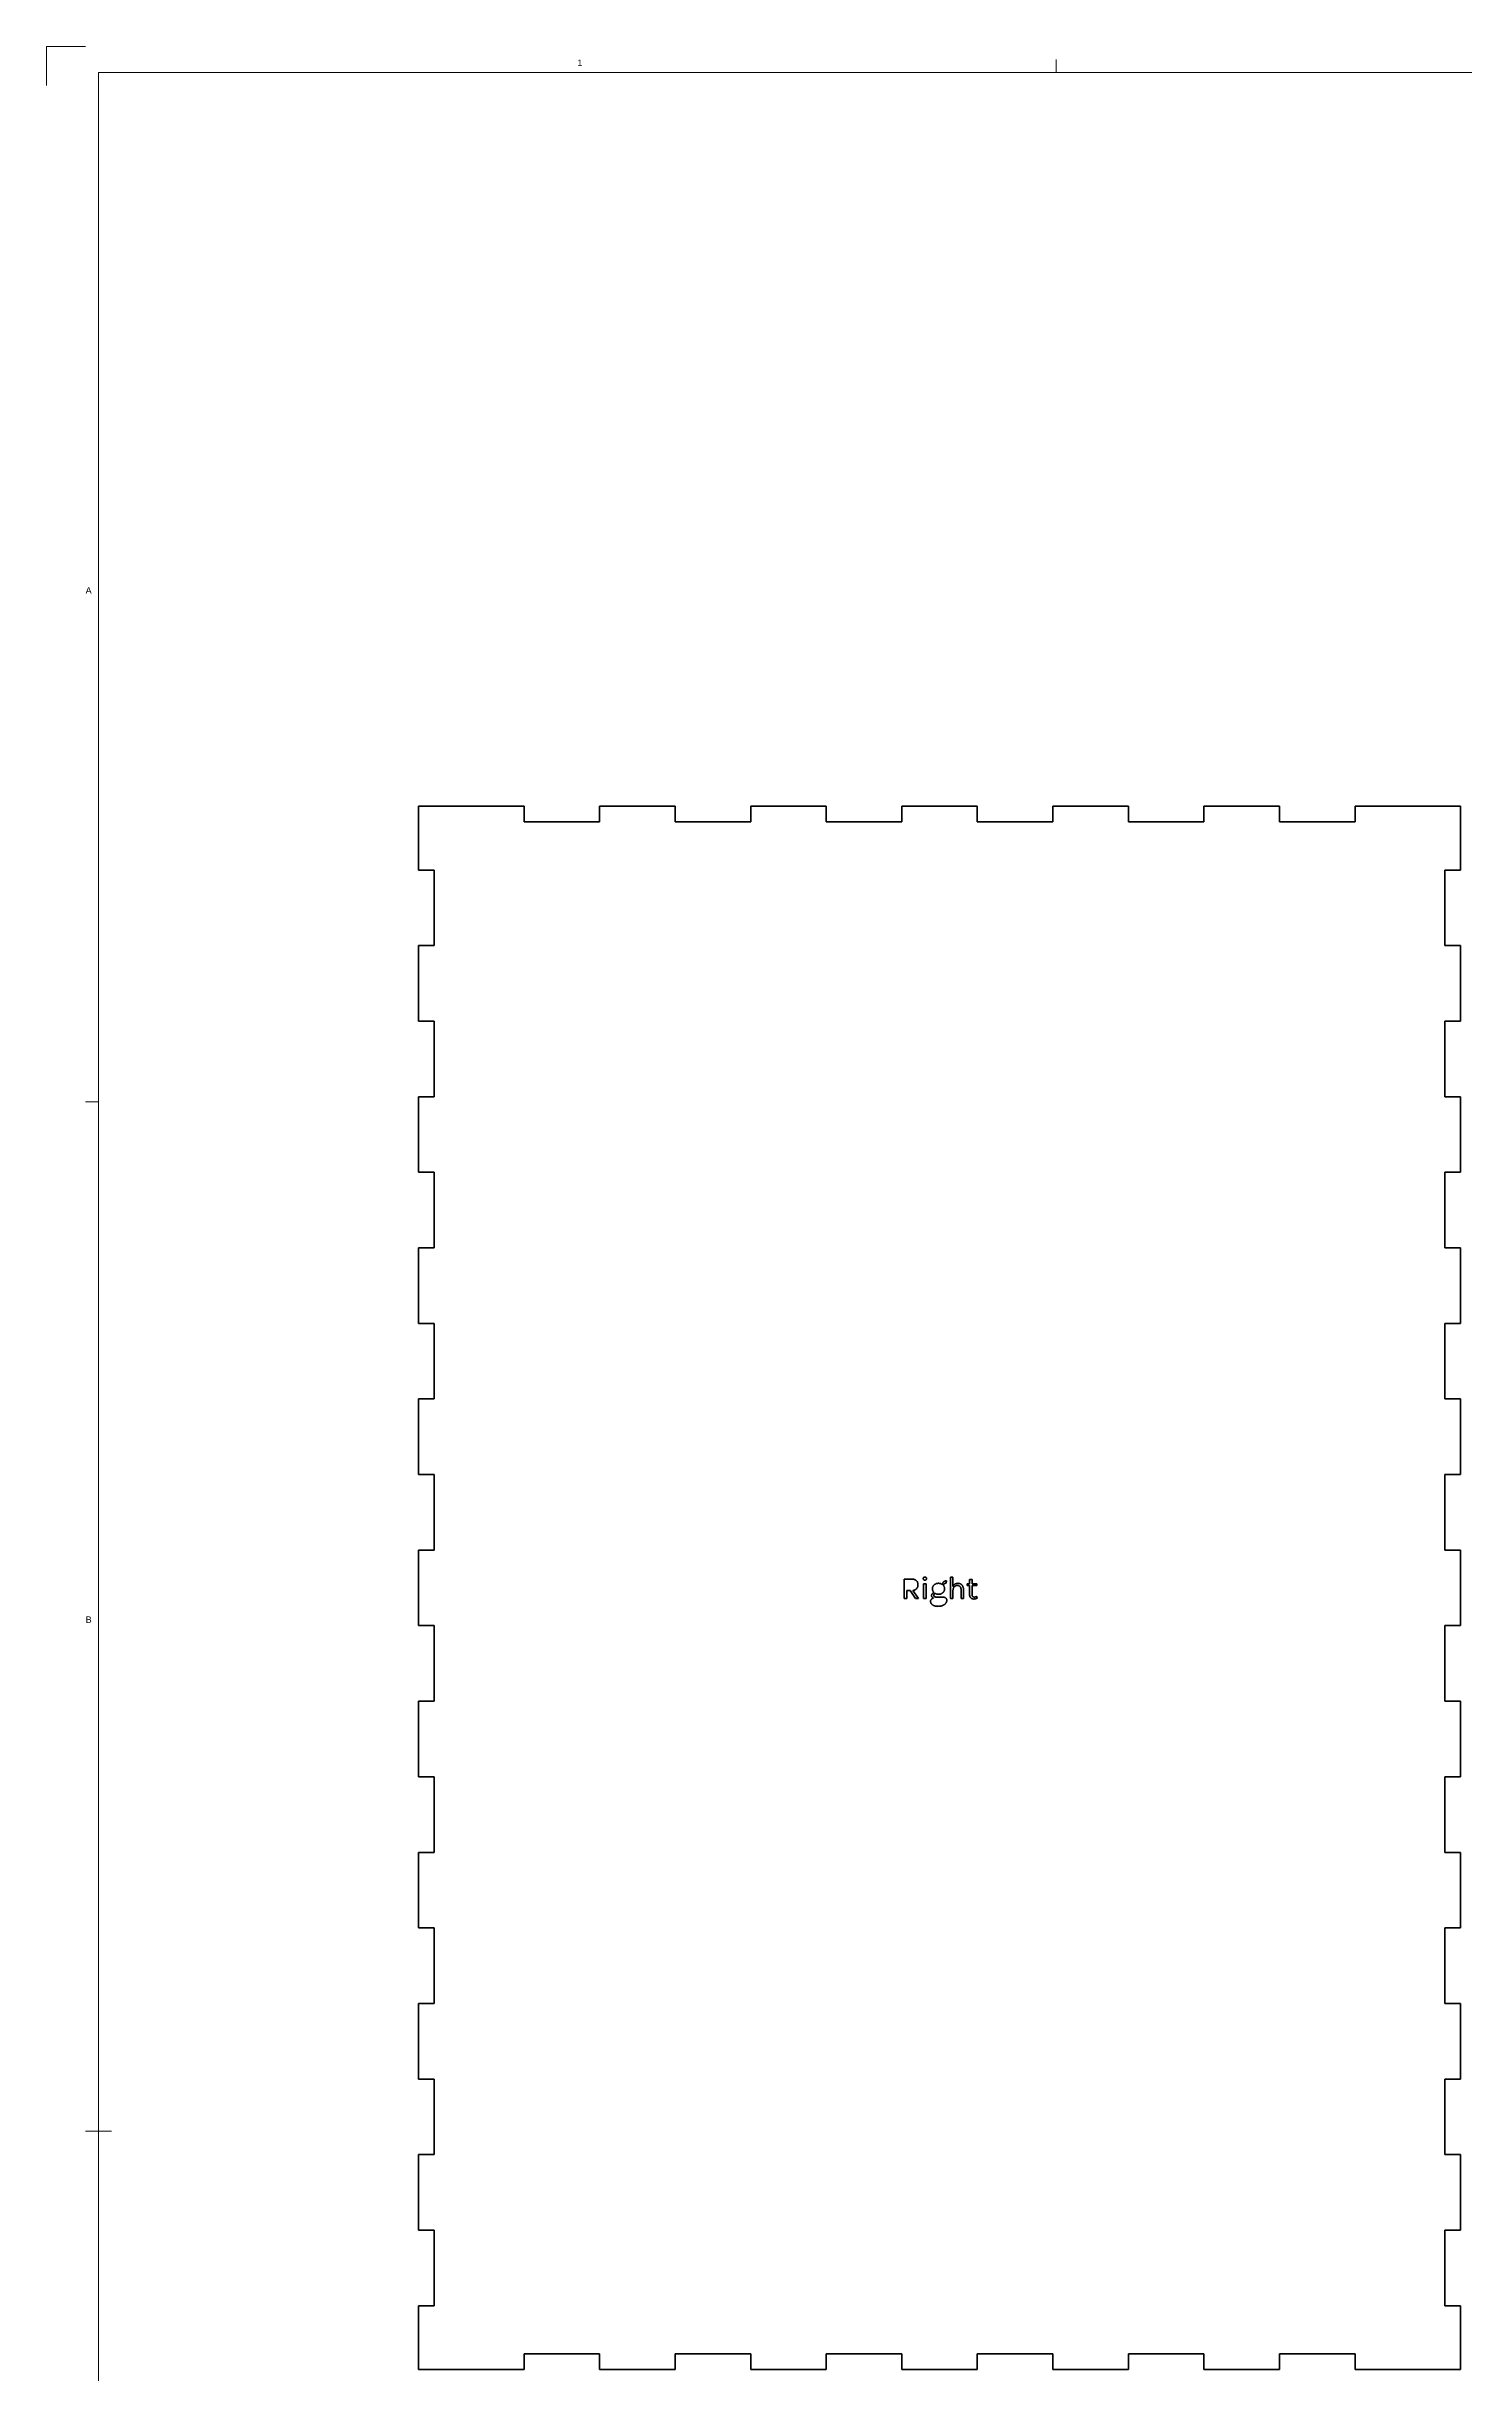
# Model space of a CAD drawing. Header units: millimetres. Extents: x 0 to 1500, y 0 to 1600.
# Drawn here: x 0 to 544, y 707 to 1600 of the extents above; entities that cross this region are included whole.
import ezdxf

# ---------------------------------------------------------------- set-up
doc = ezdxf.new("R2010")
doc.units = ezdxf.units.MM
doc.header["$LTSCALE"] = 0.75
doc.layers.add('BORDER', color=7, linetype='Continuous', lineweight=18)
doc.layers.add('Visible', color=7, linetype='Continuous', lineweight=35)
doc.styles.get("Standard").update_dxf_attribs({"font": 'arial.ttf'})

# ---------------------------------------------------------------- blocks, each defined once
blk = doc.blocks.new('Custom1500.000000x1600.000000x4x4')
for p, q in [((0, 1600), (0, 1585)), ((0, 1600), (15, 1600)), ((20, 10), (20, 1590)), ((20, 1590), (1490, 1590)), ((387.5, 1590), (387.5, 1595)), ((20, 1195), (15, 1195)), ((25, 800), (15, 800))]:
    blk.add_line(p, q)
at = {"char_height": 2.5, "attachment_point": 1}
for s, insert in [('1', (203.75, 1595)), ('A', (15, 1392.5)), ('B', (15, 997.5))]:
    blk.add_mtext(s, dxfattribs=dict(at, insert=insert))

msp = doc.modelspace()

# ---------------------------------------------------------------- linework, layer by layer
at = {"layer": 'Visible'}
for p, q in [((142.791717, 1308.452709), (142.791717, 1283.952709)), ((183.291717, 1308.452709), (142.791717, 1308.452709)), ((183.291717, 1302.452709), (183.291717, 1308.452709)), ((212.291717, 1308.452709), (212.291717, 1302.452709)), ((241.291717, 1308.452709), (212.291717, 1308.452709)), ((241.291717, 1302.452709), (241.291717, 1308.452709)), ((270.291717, 1308.452709), (270.291717, 1302.452709)), ((299.291717, 1308.452709), (270.291717, 1308.452709)), ((299.291717, 1302.452709), (299.291717, 1308.452709)), ((328.291717, 1308.452709), (328.291717, 1302.452709)), ((357.291717, 1308.452709), (328.291717, 1308.452709)), ((357.291717, 1302.452709), (357.291717, 1308.452709)), ((386.291717, 1308.452709), (386.291717, 1302.452709)), ((415.291717, 1308.452709), (386.291717, 1308.452709)), ((415.291717, 1302.452709), (415.291717, 1308.452709)), ((444.291717, 1308.452709), (444.291717, 1302.452709)), ((473.291717, 1308.452709), (444.291717, 1308.452709)), ((473.291717, 1302.452709), (473.291717, 1308.452709)), ((502.291717, 1308.452709), (502.291717, 1302.452709)), ((542.791717, 1308.452709), (502.291717, 1308.452709)), ((542.791717, 1283.952709), (542.791717, 1308.452709)), ((212.291717, 1302.452709), (183.291717, 1302.452709)), ((270.291717, 1302.452709), (241.291717, 1302.452709)), ((328.291717, 1302.452709), (299.291717, 1302.452709)), ((386.291717, 1302.452709), (357.291717, 1302.452709)), ((444.291717, 1302.452709), (415.291717, 1302.452709)), ((502.291717, 1302.452709), (473.291717, 1302.452709)), ((142.791717, 1283.952709), (148.791717, 1283.952709)), ((148.791717, 1283.952709), (148.791717, 1254.952709)), ((536.791717, 1283.952709), (542.791717, 1283.952709)), ((536.791717, 1254.952709), (536.791717, 1283.952709)), ((142.791717, 1254.952709), (142.791717, 1225.952709)), ((148.791717, 1254.952709), (142.791717, 1254.952709)), ((542.791717, 1254.952709), (536.791717, 1254.952709)), ((542.791717, 1225.952709), (542.791717, 1254.952709)), ((142.791717, 1225.952709), (148.791717, 1225.952709)), ((148.791717, 1225.952709), (148.791717, 1196.952709)), ((536.791717, 1225.952709), (542.791717, 1225.952709)), ((536.791717, 1196.952709), (536.791717, 1225.952709)), ((142.791717, 1196.952709), (142.791717, 1167.952709)), ((148.791717, 1196.952709), (142.791717, 1196.952709)), ((542.791717, 1196.952709), (536.791717, 1196.952709)), ((542.791717, 1167.952709), (542.791717, 1196.952709)), ((142.791717, 1167.952709), (148.791717, 1167.952709)), ((148.791717, 1167.952709), (148.791717, 1138.952709)), ((536.791717, 1167.952709), (542.791717, 1167.952709)), ((536.791717, 1138.952709), (536.791717, 1167.952709)), ((142.791717, 1138.952709), (142.791717, 1109.952709)), ((148.791717, 1138.952709), (142.791717, 1138.952709)), ((542.791717, 1138.952709), (536.791717, 1138.952709)), ((542.791717, 1109.952709), (542.791717, 1138.952709)), ((142.791717, 1109.952709), (148.791717, 1109.952709)), ((148.791717, 1109.952709), (148.791717, 1080.952709)), ((536.791717, 1109.952709), (542.791717, 1109.952709)), ((536.791717, 1080.952709), (536.791717, 1109.952709)), ((142.791717, 1080.952709), (142.791717, 1051.952709)), ((148.791717, 1080.952709), (142.791717, 1080.952709)), ((542.791717, 1080.952709), (536.791717, 1080.952709)), ((542.791717, 1051.952709), (542.791717, 1080.952709)), ((142.791717, 1051.952709), (148.791717, 1051.952709)), ((148.791717, 1051.952709), (148.791717, 1022.952709)), ((536.791717, 1051.952709), (542.791717, 1051.952709)), ((536.791717, 1022.952709), (536.791717, 1051.952709)), ((142.791717, 1022.952709), (142.791717, 993.952709)), ((148.791717, 1022.952709), (142.791717, 1022.952709)), ((542.791717, 1022.952709), (536.791717, 1022.952709)), ((542.791717, 993.952709), (542.791717, 1022.952709)), ((329.276717, 1011.854709), (331.904717, 1011.854709)), ((329.276717, 1004.318709), (329.276717, 1011.854709)), ((331.904717, 1011.854709), (332.156717, 1011.848709)), ((332.156717, 1011.848709), (332.395717, 1011.829709)), ((332.395717, 1011.829709), (332.622717, 1011.799709)), ((332.622717, 1011.799709), (332.836717, 1011.756709)), ((332.836717, 1011.756709), (333.037717, 1011.700709)), ((333.037717, 1011.700709), (333.226717, 1011.633709)), ((333.226717, 1011.633709), (333.403717, 1011.553709)), ((333.403717, 1011.553709), (333.567717, 1011.460709)), ((333.567717, 1011.460709), (333.718717, 1011.356709)), ((333.718717, 1011.356709), (333.857717, 1011.239709)), ((333.857717, 1011.239709), (333.983717, 1011.112709)), ((333.983717, 1011.112709), (334.096717, 1010.978709)), ((334.096717, 1010.978709), (334.195717, 1010.835709)), ((334.195717, 1010.835709), (334.281717, 1010.685709)), ((334.281717, 1010.685709), (334.354717, 1010.527709)), ((334.354717, 1010.527709), (334.414717, 1010.362709)), ((334.414717, 1010.362709), (334.460717, 1010.188709)), ((334.460717, 1010.188709), (334.493717, 1010.007709)), ((334.493717, 1009.241709), (334.460717, 1009.062709)), ((334.493717, 1010.007709), (334.513717, 1009.819709)), ((334.513717, 1009.428709), (334.493717, 1009.241709)), ((334.513717, 1009.819709), (334.520717, 1009.622709)), ((334.520717, 1009.622709), (334.513717, 1009.428709)), ((336.530717, 1012.010709), (336.532717, 1012.062709)), ((336.532717, 1011.957709), (336.530717, 1012.010709)), ((336.532717, 1012.062709), (336.537717, 1012.111709)), ((336.537717, 1011.906709), (336.532717, 1011.957709)), ((336.537717, 1012.111709), (336.545717, 1012.159709)), ((336.545717, 1011.857709), (336.537717, 1011.906709)), ((336.545717, 1012.159709), (336.557717, 1012.204709)), ((336.557717, 1011.811709), (336.545717, 1011.857709)), ((336.557717, 1012.204709), (336.572717, 1012.247709)), ((336.572717, 1011.766709), (336.557717, 1011.811709)), ((336.572717, 1012.247709), (336.590717, 1012.288709)), ((336.590717, 1011.724709), (336.572717, 1011.766709)), ((336.590717, 1012.288709), (336.612717, 1012.327709)), ((336.612717, 1011.683709), (336.590717, 1011.724709)), ((336.612717, 1012.327709), (336.638717, 1012.363709)), ((336.638717, 1011.645709), (336.612717, 1011.683709)), ((336.638717, 1012.363709), (336.666717, 1012.398709)), ((336.666717, 1011.609709), (336.638717, 1011.645709)), ((336.666717, 1012.398709), (336.698717, 1012.430709)), ((336.698717, 1011.575709), (336.666717, 1011.609709)), ((336.686717, 1010.066709), (337.622717, 1010.066709)), ((336.686717, 1004.318709), (336.686717, 1010.066709)), ((336.698717, 1012.430709), (336.733717, 1012.460709)), ((336.733717, 1011.544709), (336.698717, 1011.575709)), ((336.733717, 1012.460709), (336.770717, 1012.486709)), ((336.770717, 1011.516709), (336.733717, 1011.544709)), ((336.770717, 1012.486709), (336.810717, 1012.510709)), ((336.810717, 1011.491709), (336.770717, 1011.516709)), ((336.810717, 1012.510709), (336.852717, 1012.530709)), ((336.852717, 1011.469709), (336.810717, 1011.491709)), ((336.852717, 1012.530709), (336.896717, 1012.547709)), ((336.896717, 1011.451709), (336.852717, 1011.469709)), ((336.896717, 1012.547709), (336.943717, 1012.561709)), ((336.943717, 1011.436709), (336.896717, 1011.451709)), ((336.943717, 1012.561709), (336.992717, 1012.572709)), ((336.992717, 1011.425709), (336.943717, 1011.436709)), ((336.992717, 1012.572709), (337.044717, 1012.580709)), ((337.044717, 1011.417709), (336.992717, 1011.425709)), ((337.044717, 1012.580709), (337.098717, 1012.584709)), ((337.098717, 1011.412709), (337.044717, 1011.417709)), ((337.098717, 1012.584709), (337.154717, 1012.586709)), ((337.154717, 1011.410709), (337.098717, 1011.412709)), ((337.154717, 1012.586709), (337.210717, 1012.584709)), ((337.210717, 1011.412709), (337.154717, 1011.410709)), ((337.210717, 1012.584709), (337.264717, 1012.580709)), ((337.264717, 1011.417709), (337.210717, 1011.412709)), ((337.264717, 1012.580709), (337.316717, 1012.572709)), ((337.316717, 1011.425709), (337.264717, 1011.417709)), ((337.316717, 1012.572709), (337.365717, 1012.561709)), ((337.365717, 1011.436709), (337.316717, 1011.425709)), ((337.365717, 1012.561709), (337.412717, 1012.547709)), ((337.412717, 1011.451709), (337.365717, 1011.436709)), ((337.412717, 1012.547709), (337.456717, 1012.530709)), ((337.456717, 1011.469709), (337.412717, 1011.451709)), ((337.456717, 1012.530709), (337.498717, 1012.510709)), ((337.498717, 1011.491709), (337.456717, 1011.469709)), ((337.498717, 1012.510709), (337.538717, 1012.486709)), ((337.538717, 1011.516709), (337.498717, 1011.491709)), ((337.538717, 1012.486709), (337.575717, 1012.460709)), ((337.575717, 1011.544709), (337.538717, 1011.516709)), ((337.575717, 1012.460709), (337.610717, 1012.430709)), ((337.610717, 1011.575709), (337.575717, 1011.544709)), ((337.610717, 1012.430709), (337.642717, 1012.398709)), ((337.642717, 1011.609709), (337.610717, 1011.575709)), ((337.622717, 1010.066709), (337.622717, 1004.318709)), ((337.642717, 1012.398709), (337.670717, 1012.363709)), ((337.670717, 1011.645709), (337.642717, 1011.609709)), ((337.670717, 1012.363709), (337.696717, 1012.327709)), ((337.696717, 1011.683709), (337.670717, 1011.645709)), ((337.696717, 1012.327709), (337.718717, 1012.288709)), ((337.718717, 1011.724709), (337.696717, 1011.683709)), ((337.718717, 1012.288709), (337.736717, 1012.247709)), ((337.736717, 1011.766709), (337.718717, 1011.724709)), ((337.736717, 1012.247709), (337.751717, 1012.204709)), ((337.751717, 1011.811709), (337.736717, 1011.766709)), ((337.751717, 1012.204709), (337.763717, 1012.159709)), ((337.763717, 1011.857709), (337.751717, 1011.811709)), ((337.763717, 1012.159709), (337.771717, 1012.111709)), ((337.771717, 1011.906709), (337.763717, 1011.857709)), ((337.771717, 1012.111709), (337.776717, 1012.062709)), ((337.776717, 1011.957709), (337.771717, 1011.906709)), ((337.776717, 1012.062709), (337.778717, 1012.010709)), ((337.778717, 1012.010709), (337.776717, 1011.957709)), ((340.308717, 1009.106709), (340.367717, 1009.202709)), ((340.367717, 1009.202709), (340.431717, 1009.295709)), ((340.431717, 1009.295709), (340.499717, 1009.383709)), ((340.499717, 1009.383709), (340.572717, 1009.467709)), ((340.572717, 1009.467709), (340.650717, 1009.547709)), ((340.650717, 1009.547709), (340.731717, 1009.623709)), ((340.731717, 1009.623709), (340.818717, 1009.694709)), ((340.818717, 1009.694709), (340.908717, 1009.761709)), ((340.908717, 1009.761709), (341.003717, 1009.824709)), ((341.003717, 1009.824709), (341.103717, 1009.883709)), ((341.103717, 1009.883709), (341.207717, 1009.937709)), ((341.207717, 1009.937709), (341.314717, 1009.987709)), ((341.314717, 1009.987709), (341.425717, 1010.031709)), ((341.425717, 1010.031709), (341.537717, 1010.070709)), ((341.537717, 1010.070709), (341.652717, 1010.104709)), ((341.652717, 1010.104709), (341.770717, 1010.133709)), ((341.770717, 1010.133709), (341.891717, 1010.156709)), ((341.891717, 1010.156709), (342.014717, 1010.175709)), ((342.014717, 1010.175709), (342.139717, 1010.188709)), ((342.139717, 1010.188709), (342.267717, 1010.195709)), ((342.267717, 1010.195709), (342.398717, 1010.198709)), ((342.398717, 1010.198709), (342.525717, 1010.195709)), ((342.525717, 1010.195709), (342.650717, 1010.188709)), ((342.650717, 1010.188709), (342.773717, 1010.175709)), ((342.773717, 1010.175709), (342.893717, 1010.156709)), ((342.893717, 1010.156709), (343.011717, 1010.133709)), ((343.011717, 1010.133709), (343.126717, 1010.104709)), ((343.126717, 1010.104709), (343.239717, 1010.070709)), ((343.239717, 1010.070709), (343.350717, 1010.031709)), ((343.350717, 1010.031709), (343.459717, 1009.987709)), ((343.459717, 1009.987709), (343.565717, 1009.937709)), ((343.565717, 1009.937709), (343.668717, 1009.883709)), ((343.668717, 1009.883709), (343.766717, 1009.824709)), ((343.766717, 1009.824709), (343.857719, 1009.764361)), ((343.857719, 1009.764361), (343.870717, 1009.850709)), ((343.870717, 1009.850709), (343.887717, 1009.939709)), ((343.887717, 1009.939709), (343.909717, 1010.027709)), ((343.909717, 1010.027709), (343.935717, 1010.111709)), ((343.935717, 1010.111709), (343.965717, 1010.194709)), ((343.965717, 1010.194709), (343.998717, 1010.274709)), ((343.998717, 1010.274709), (344.036717, 1010.351709)), ((344.036717, 1010.351709), (344.077717, 1010.426709)), ((344.077717, 1010.426709), (344.122717, 1010.497709)), ((344.122717, 1010.497709), (344.170717, 1010.564709)), ((344.170717, 1010.564709), (344.221717, 1010.629709)), ((344.221717, 1010.629709), (344.276717, 1010.690709)), ((344.276717, 1010.690709), (344.334717, 1010.748709)), ((344.285717, 1009.381709), (344.28515, 1009.363738)), ((344.28515, 1009.363738), (344.337717, 1009.295709)), ((344.294717, 1009.470709), (344.285717, 1009.381709)), ((344.308717, 1009.555709), (344.294717, 1009.470709)), ((344.328717, 1009.634709), (344.308717, 1009.555709)), ((344.354717, 1009.708709), (344.328717, 1009.634709)), ((344.334717, 1010.748709), (344.396717, 1010.802709)), ((344.337717, 1009.295709), (344.402717, 1009.202709)), ((344.386717, 1009.777709), (344.354717, 1009.708709)), ((344.423717, 1009.841709), (344.386717, 1009.777709)), ((344.396717, 1010.802709), (344.460717, 1010.853709)), ((344.402717, 1009.202709), (344.461717, 1009.106709)), ((344.466717, 1009.900709), (344.423717, 1009.841709)), ((344.460717, 1010.853709), (344.528717, 1010.901709)), ((344.515717, 1009.954709), (344.466717, 1009.900709)), ((344.570717, 1010.003709), (344.515717, 1009.954709)), ((344.528717, 1010.901709), (344.600717, 1010.945709)), ((344.630717, 1010.047709), (344.570717, 1010.003709)), ((344.600717, 1010.945709), (344.675717, 1010.985709)), ((344.695717, 1010.086709), (344.630717, 1010.047709)), ((344.675717, 1010.985709), (344.752717, 1011.022709)), ((344.765717, 1010.121709), (344.695717, 1010.086709)), ((344.752717, 1011.022709), (344.832717, 1011.054709)), ((344.841717, 1010.151709), (344.765717, 1010.121709)), ((344.832717, 1011.054709), (344.915717, 1011.081709)), ((344.921717, 1010.176709), (344.841717, 1010.151709)), ((344.915717, 1011.081709), (345.000717, 1011.105709)), ((345.006717, 1010.197709), (344.921717, 1010.176709)), ((345.000717, 1011.105709), (345.089717, 1011.124709)), ((345.097717, 1010.213709), (345.006717, 1010.197709)), ((345.089717, 1011.124709), (345.180717, 1011.139709)), ((345.192717, 1010.225709), (345.097717, 1010.213709)), ((345.180717, 1011.139709), (345.274717, 1011.149709)), ((345.293717, 1010.232709), (345.192717, 1010.225709)), ((345.274717, 1011.149709), (345.371717, 1011.156709)), ((345.398717, 1010.234709), (345.293717, 1010.232709)), ((345.371717, 1011.156709), (345.470717, 1011.158709)), ((345.470717, 1011.158709), (345.398717, 1010.234709)), ((346.976717, 1012.502709), (347.912717, 1012.502709)), ((346.976717, 1004.318709), (346.976717, 1012.502709)), ((347.912717, 1012.502709), (347.912717, 1008.968909)), ((347.996717, 1009.135709), (348.066717, 1009.253709)), ((348.066717, 1009.253709), (348.141717, 1009.365709)), ((348.141717, 1009.365709), (348.220717, 1009.470709)), ((348.220717, 1009.470709), (348.305717, 1009.568709)), ((348.305717, 1009.568709), (348.394717, 1009.660709)), ((348.394717, 1009.660709), (348.488717, 1009.745709)), ((348.488717, 1009.745709), (348.587717, 1009.823709)), ((348.587717, 1009.823709), (348.691717, 1009.894709)), ((348.691717, 1009.894709), (348.799717, 1009.958709)), ((348.855717, 1009.190709), (348.775717, 1009.142709)), ((348.799717, 1009.958709), (348.911717, 1010.014709)), ((348.937717, 1009.232709), (348.855717, 1009.190709)), ((348.911717, 1010.014709), (349.028717, 1010.063709)), ((349.022717, 1009.268709), (348.937717, 1009.232709)), ((349.111717, 1009.299709), (349.022717, 1009.268709)), ((349.028717, 1010.063709), (349.149717, 1010.104709)), ((349.201717, 1009.325709), (349.111717, 1009.299709)), ((349.149717, 1010.104709), (349.274717, 1010.138709)), ((349.295717, 1009.345709), (349.201717, 1009.325709)), ((349.274717, 1010.138709), (349.404717, 1010.164709)), ((349.391717, 1009.359709), (349.295717, 1009.345709)), ((349.490717, 1009.367709), (349.391717, 1009.359709)), ((349.404717, 1010.164709), (349.538717, 1010.183709)), ((349.592717, 1009.370709), (349.490717, 1009.367709)), ((349.538717, 1010.183709), (349.677717, 1010.194709)), ((349.725717, 1009.366709), (349.592717, 1009.370709)), ((349.677717, 1010.194709), (349.820717, 1010.198709)), ((349.852717, 1009.353709), (349.725717, 1009.366709)), ((349.820717, 1010.198709), (349.954717, 1010.195709)), ((349.973717, 1009.331709), (349.852717, 1009.353709)), ((349.954717, 1010.195709), (350.083717, 1010.186709)), ((350.089717, 1009.301709), (349.973717, 1009.331709)), ((350.083717, 1010.186709), (350.209717, 1010.171709)), ((350.199717, 1009.263709), (350.089717, 1009.301709)), ((350.303717, 1009.216709), (350.199717, 1009.263709)), ((350.209717, 1010.171709), (350.331717, 1010.150709)), ((350.402717, 1009.160709), (350.303717, 1009.216709)), ((350.331717, 1010.150709), (350.449717, 1010.122709)), ((350.494717, 1009.095709), (350.402717, 1009.160709)), ((350.449717, 1010.122709), (350.563717, 1010.089709)), ((350.563717, 1010.089709), (350.674717, 1010.050709)), ((350.674717, 1010.050709), (350.780717, 1010.004709)), ((350.780717, 1010.004709), (350.882717, 1009.953709)), ((350.882717, 1009.953709), (350.981717, 1009.895709)), ((350.981717, 1009.895709), (351.075717, 1009.832709)), ((351.075717, 1009.832709), (351.165717, 1009.763709)), ((351.165717, 1009.763709), (351.251717, 1009.690709)), ((351.251717, 1009.690709), (351.331717, 1009.611709)), ((351.331717, 1009.611709), (351.408717, 1009.527709)), ((351.408717, 1009.527709), (351.480717, 1009.437709)), ((351.480717, 1009.437709), (351.547717, 1009.343709)), ((351.547717, 1009.343709), (351.610717, 1009.243709)), ((351.610717, 1009.243709), (351.668717, 1009.138709)), ((353.414717, 1010.054709), (354.338717, 1010.054709)), ((353.414717, 1009.406709), (353.414717, 1010.054709)), ((354.338717, 1009.406709), (353.414717, 1009.406709)), ((354.338717, 1011.650709), (355.262717, 1011.650709)), ((354.338717, 1010.054709), (354.338717, 1011.650709)), ((354.338717, 1005.794709), (354.338717, 1009.406709)), ((355.262717, 1011.650709), (355.262717, 1010.054709)), ((355.262717, 1010.054709), (357.074717, 1010.054709)), ((355.262717, 1009.406709), (355.262717, 1005.818709)), ((357.074717, 1009.406709), (355.262717, 1009.406709)), ((357.074717, 1010.054709), (357.074717, 1009.406709)), ((330.212717, 1004.318709), (329.276717, 1004.318709)), ((330.212717, 1007.402709), (330.212717, 1004.318709)), ((331.552928, 1007.402709), (330.212717, 1007.402709)), ((333.500717, 1004.318709), (331.552928, 1007.402709)), ((332.622717, 1007.457709), (332.559695, 1007.44938)), ((332.559695, 1007.44938), (334.712717, 1004.318709)), ((332.836717, 1007.500709), (332.622717, 1007.457709)), ((333.037717, 1007.556709), (332.836717, 1007.500709)), ((333.226717, 1007.623709), (333.037717, 1007.556709)), ((333.403717, 1007.703709), (333.226717, 1007.623709)), ((333.567717, 1007.796709), (333.403717, 1007.703709)), ((334.712717, 1004.318709), (333.500717, 1004.318709)), ((333.718717, 1007.900709), (333.567717, 1007.796709)), ((333.857717, 1008.017709), (333.718717, 1007.900709)), ((333.983717, 1008.144709), (333.857717, 1008.017709)), ((334.096717, 1008.278709), (333.983717, 1008.144709)), ((334.195717, 1008.420709), (334.096717, 1008.278709)), ((334.281717, 1008.569709), (334.195717, 1008.420709)), ((334.354717, 1008.726709), (334.281717, 1008.569709)), ((334.414717, 1008.890709), (334.354717, 1008.726709)), ((334.460717, 1009.062709), (334.414717, 1008.890709)), ((337.622717, 1004.318709), (336.686717, 1004.318709)), ((339.338717, 1003.202709), (339.343717, 1003.332709)), ((339.342717, 1003.102709), (339.338717, 1003.202709)), ((339.352717, 1003.004709), (339.342717, 1003.102709)), ((339.343717, 1003.332709), (339.358717, 1003.456709)), ((339.370717, 1002.907709), (339.352717, 1003.004709)), ((339.358717, 1003.456709), (339.382717, 1003.573709)), ((339.395717, 1002.813709), (339.370717, 1002.907709)), ((339.382717, 1003.573709), (339.416717, 1003.684709)), ((339.427717, 1002.720709), (339.395717, 1002.813709)), ((339.416717, 1003.684709), (339.460717, 1003.789709)), ((339.467717, 1002.629709), (339.427717, 1002.720709)), ((339.460717, 1003.789709), (339.514717, 1003.888709)), ((339.513717, 1002.539709), (339.467717, 1002.629709)), ((339.566717, 1002.451709), (339.513717, 1002.539709)), ((339.514717, 1003.888709), (339.578717, 1003.980709)), ((339.627717, 1002.365709), (339.566717, 1002.451709)), ((339.578717, 1003.980709), (339.651717, 1004.066709)), ((339.695717, 1002.281709), (339.627717, 1002.365709)), ((339.651717, 1004.066709), (339.734717, 1004.146709)), ((339.769717, 1002.199709), (339.695717, 1002.281709)), ((339.722717, 1005.518709), (339.724717, 1005.589709)), ((339.724717, 1005.450709), (339.722717, 1005.518709)), ((339.724717, 1005.589709), (339.730717, 1005.658709)), ((339.731717, 1005.383709), (339.724717, 1005.450709)), ((339.730717, 1005.658709), (339.740717, 1005.724709)), ((339.743717, 1005.318709), (339.731717, 1005.383709)), ((339.734717, 1004.146709), (339.827717, 1004.219709)), ((339.740717, 1005.724709), (339.755717, 1005.789709)), ((339.758717, 1005.253709), (339.743717, 1005.318709)), ((339.755717, 1005.789709), (339.773717, 1005.851709)), ((339.779717, 1005.189709), (339.758717, 1005.253709)), ((339.849717, 1002.121709), (339.769717, 1002.199709)), ((339.773717, 1005.851709), (339.795717, 1005.911709)), ((339.804717, 1005.127709), (339.779717, 1005.189709)), ((339.795717, 1005.911709), (339.822717, 1005.969709)), ((339.834717, 1005.066709), (339.804717, 1005.127709)), ((339.822717, 1005.969709), (339.853717, 1006.025709)), ((339.827717, 1004.219709), (339.928717, 1004.286709)), ((339.868717, 1005.005709), (339.834717, 1005.066709)), ((339.935717, 1002.046709), (339.849717, 1002.121709)), ((339.853717, 1006.025709), (339.887717, 1006.079709)), ((339.907717, 1004.946709), (339.868717, 1005.005709)), ((339.887717, 1006.079709), (339.926717, 1006.130709)), ((339.950717, 1004.888709), (339.907717, 1004.946709)), ((339.926717, 1006.130709), (339.968717, 1006.179709)), ((339.928717, 1004.286709), (340.034717, 1004.345709)), ((340.027717, 1001.974709), (339.935717, 1002.046709)), ((339.998717, 1004.832709), (339.950717, 1004.888709)), ((339.968717, 1006.179709), (340.013717, 1006.226709)), ((340.049717, 1004.777709), (339.998717, 1004.832709)), ((340.013717, 1006.226709), (340.059717, 1006.270709)), ((340.125717, 1001.906709), (340.027717, 1001.974709)), ((340.034717, 1004.345709), (340.146717, 1004.398709)), ((340.104717, 1004.725709), (340.049717, 1004.777709)), ((340.058717, 1008.098709), (340.061717, 1008.222709)), ((340.061717, 1007.975709), (340.058717, 1008.098709)), ((340.059717, 1006.270709), (340.109717, 1006.312709)), ((340.061717, 1008.222709), (340.070717, 1008.344709)), ((340.070717, 1007.854709), (340.061717, 1007.975709)), ((340.070717, 1008.344709), (340.086717, 1008.462709)), ((340.086717, 1007.737709), (340.070717, 1007.854709)), ((340.086717, 1008.462709), (340.107717, 1008.577709)), ((340.107717, 1007.623709), (340.086717, 1007.737709)), ((340.164717, 1004.675709), (340.104717, 1004.725709)), ((340.107717, 1008.577709), (340.135717, 1008.689709)), ((340.135717, 1007.511709), (340.107717, 1007.623709)), ((340.109717, 1006.312709), (340.161717, 1006.352709)), ((340.228717, 1001.841709), (340.125717, 1001.906709)), ((340.135717, 1008.689709), (340.169717, 1008.798709)), ((340.169717, 1007.403709), (340.135717, 1007.511709)), ((340.146717, 1004.398709), (340.264717, 1004.444709)), ((340.161717, 1006.352709), (340.215717, 1006.389709)), ((340.227717, 1004.628709), (340.164717, 1004.675709)), ((340.169717, 1008.798709), (340.209717, 1008.904709)), ((340.209717, 1007.298709), (340.169717, 1007.403709)), ((340.209717, 1008.904709), (340.256717, 1009.006709)), ((340.256717, 1007.196709), (340.209717, 1007.298709)), ((340.215717, 1006.389709), (340.272717, 1006.424709)), ((340.294717, 1004.582709), (340.227717, 1004.628709)), ((340.337717, 1001.780709), (340.228717, 1001.841709)), ((340.256717, 1009.006709), (340.308717, 1009.106709)), ((340.308717, 1007.096709), (340.256717, 1007.196709)), ((340.264717, 1004.444709), (340.387717, 1004.482709)), ((340.272717, 1006.424709), (340.331717, 1006.456709)), ((340.365717, 1004.539709), (340.294717, 1004.582709)), ((340.367717, 1007.000709), (340.308717, 1007.096709)), ((340.331717, 1006.456709), (340.393717, 1006.486709)), ((340.452717, 1001.721709), (340.337717, 1001.780709)), ((340.440717, 1004.498709), (340.365717, 1004.539709)), ((340.431717, 1006.907709), (340.367717, 1007.000709)), ((340.387717, 1004.482709), (340.444597, 1004.496819)), ((340.393717, 1006.486709), (340.457717, 1006.514709)), ((340.499717, 1006.819709), (340.431717, 1006.907709)), ((340.444597, 1004.496819), (340.440717, 1004.498709)), ((340.573717, 1001.666709), (340.452717, 1001.721709)), ((340.457717, 1006.514709), (340.523717, 1006.539709)), ((340.572717, 1006.735709), (340.499717, 1006.819709)), ((340.523717, 1006.539709), (340.590717, 1006.562709)), ((340.551717, 1005.625709), (340.550717, 1005.578709)), ((340.550717, 1005.578709), (340.552717, 1005.524709)), ((340.555717, 1005.671709), (340.551717, 1005.625709)), ((340.552717, 1005.524709), (340.559717, 1005.471709)), ((340.561717, 1005.715709), (340.555717, 1005.671709)), ((340.559717, 1005.471709), (340.571717, 1005.420709)), ((340.570717, 1005.757709), (340.561717, 1005.715709)), ((340.581717, 1005.798709), (340.570717, 1005.757709)), ((340.571717, 1005.420709), (340.586717, 1005.372709)), ((340.650717, 1006.654709), (340.572717, 1006.735709)), ((340.700717, 1001.615709), (340.573717, 1001.666709)), ((340.594717, 1005.837709), (340.581717, 1005.798709)), ((340.586717, 1005.372709), (340.607717, 1005.324709)), ((340.590717, 1006.562709), (340.658717, 1006.581709)), ((340.610717, 1005.874709), (340.594717, 1005.837709)), ((340.607717, 1005.324709), (340.632717, 1005.279709)), ((340.629717, 1005.910709), (340.610717, 1005.874709)), ((340.650717, 1005.944709), (340.629717, 1005.910709)), ((340.632717, 1005.279709), (340.662717, 1005.236709)), ((340.714003, 1006.59533), (340.650717, 1006.654709)), ((340.673717, 1005.977709), (340.650717, 1005.944709)), ((340.658717, 1006.581709), (340.714003, 1006.59533)), ((340.662717, 1005.236709), (340.696717, 1005.194709)), ((340.698717, 1006.008709), (340.673717, 1005.977709)), ((340.696717, 1005.194709), (340.735717, 1005.154709)), ((340.725717, 1006.037709), (340.698717, 1006.008709)), ((340.832717, 1001.568709), (340.700717, 1001.615709)), ((340.752717, 1006.065709), (340.725717, 1006.037709)), ((340.735717, 1005.154709), (340.778717, 1005.116709)), ((340.781717, 1006.092709), (340.752717, 1006.065709)), ((340.778717, 1005.116709), (340.827717, 1005.081709)), ((340.811717, 1006.116709), (340.781717, 1006.092709)), ((340.842717, 1006.140709), (340.811717, 1006.116709)), ((340.827717, 1005.081709), (340.884717, 1005.049709)), ((340.969717, 1001.525709), (340.832717, 1001.568709)), ((340.875717, 1006.161709), (340.842717, 1006.140709)), ((340.908717, 1006.181709), (340.875717, 1006.161709)), ((340.884717, 1005.049709), (340.948717, 1005.021709)), ((340.943717, 1006.200709), (340.908717, 1006.181709)), ((340.979717, 1006.217709), (340.943717, 1006.200709)), ((340.948717, 1005.021709), (341.020717, 1004.997709)), ((341.110717, 1001.488709), (340.969717, 1001.525709)), ((341.016717, 1006.232709), (340.979717, 1006.217709)), ((341.052717, 1006.246709), (341.016717, 1006.232709)), ((341.020717, 1004.997709), (341.099717, 1004.976709)), ((341.089717, 1006.258709), (341.052717, 1006.246709)), ((341.125717, 1006.269709), (341.089717, 1006.258709)), ((341.099717, 1004.976709), (341.186717, 1004.960709)), ((341.256717, 1001.456709), (341.110717, 1001.488709)), ((341.161717, 1006.278709), (341.125717, 1006.269709)), ((341.173314, 1006.280903), (341.161717, 1006.278709)), ((341.207717, 1006.262709), (341.173314, 1006.280903)), ((341.186717, 1004.960709), (341.279717, 1004.947709)), ((341.314717, 1006.212709), (341.207717, 1006.262709)), ((341.406717, 1001.428709), (341.256717, 1001.456709)), ((341.279717, 1004.947709), (341.381717, 1004.937709)), ((341.425717, 1006.167709), (341.314717, 1006.212709)), ((341.381717, 1004.937709), (341.490717, 1004.932709)), ((341.562717, 1001.406709), (341.406717, 1001.428709)), ((341.537717, 1006.127709), (341.425717, 1006.167709)), ((341.490717, 1004.932709), (341.606717, 1004.930709)), ((341.652717, 1006.093709), (341.537717, 1006.127709)), ((341.722717, 1001.388709), (341.562717, 1001.406709)), ((341.606717, 1004.930709), (343.838717, 1004.930709)), ((341.770717, 1006.064709), (341.652717, 1006.093709)), ((341.887717, 1001.376709), (341.722717, 1001.388709)), ((341.891717, 1006.040709), (341.770717, 1006.064709)), ((342.056717, 1001.368709), (341.887717, 1001.376709)), ((342.014717, 1006.022709), (341.891717, 1006.040709)), ((342.139717, 1006.009709), (342.014717, 1006.022709)), ((342.230717, 1001.366709), (342.056717, 1001.368709)), ((342.267717, 1006.001709), (342.139717, 1006.009709)), ((342.436717, 1001.369709), (342.230717, 1001.366709)), ((342.398717, 1005.998709), (342.267717, 1006.001709)), ((342.525717, 1006.001709), (342.398717, 1005.998709)), ((342.636717, 1001.379709), (342.436717, 1001.369709)), ((342.650717, 1006.009709), (342.525717, 1006.001709)), ((342.830717, 1001.396709), (342.636717, 1001.379709)), ((342.773717, 1006.022709), (342.650717, 1006.009709)), ((342.893717, 1006.040709), (342.773717, 1006.022709)), ((343.018717, 1001.419709), (342.830717, 1001.396709)), ((343.011717, 1006.064709), (342.893717, 1006.040709)), ((343.126717, 1006.093709), (343.011717, 1006.064709)), ((343.201717, 1001.449709), (343.018717, 1001.419709)), ((343.239717, 1006.127709), (343.126717, 1006.093709)), ((343.377717, 1001.486709), (343.201717, 1001.449709)), ((343.350717, 1006.167709), (343.239717, 1006.127709)), ((343.459717, 1006.212709), (343.350717, 1006.167709)), ((343.548717, 1001.529709), (343.377717, 1001.486709)), ((343.565717, 1006.262709), (343.459717, 1006.212709)), ((343.712717, 1001.579709), (343.548717, 1001.529709)), ((343.668717, 1006.317709), (343.565717, 1006.262709)), ((343.766717, 1006.376709), (343.668717, 1006.317709)), ((343.871717, 1001.636709), (343.712717, 1001.579709)), ((343.861717, 1006.439709), (343.766717, 1006.376709)), ((343.838717, 1004.930709), (343.997717, 1004.927709)), ((343.951717, 1006.507709), (343.861717, 1006.439709)), ((344.024717, 1001.699709), (343.871717, 1001.636709)), ((344.037717, 1006.578709), (343.951717, 1006.507709)), ((343.997717, 1004.927709), (344.148717, 1004.916709)), ((344.171717, 1001.767709), (344.024717, 1001.699709)), ((344.118717, 1006.654709), (344.037717, 1006.578709)), ((344.196717, 1006.735709), (344.118717, 1006.654709)), ((344.148717, 1004.916709), (344.293717, 1004.899709)), ((344.310717, 1001.840709), (344.171717, 1001.767709)), ((344.269717, 1006.819709), (344.196717, 1006.735709)), ((344.337717, 1006.907709), (344.269717, 1006.819709)), ((344.293717, 1004.899709), (344.431717, 1004.875709)), ((344.443717, 1001.916709), (344.310717, 1001.840709)), ((344.402717, 1007.000709), (344.337717, 1006.907709)), ((344.461717, 1007.096709), (344.402717, 1007.000709)), ((344.431717, 1004.875709), (344.562717, 1004.845709)), ((344.568717, 1001.995709), (344.443717, 1001.916709)), ((344.461717, 1009.106709), (344.514717, 1009.006709)), ((344.514717, 1007.196709), (344.461717, 1007.096709)), ((344.514717, 1009.006709), (344.561717, 1008.904709)), ((344.561717, 1007.298709), (344.514717, 1007.196709)), ((344.561717, 1008.904709), (344.602717, 1008.798709)), ((344.602717, 1007.403709), (344.561717, 1007.298709)), ((344.562717, 1004.845709), (344.686717, 1004.807709)), ((344.687717, 1002.078709), (344.568717, 1001.995709)), ((344.602717, 1008.798709), (344.636717, 1008.689709)), ((344.636717, 1007.511709), (344.602717, 1007.403709)), ((344.636717, 1008.689709), (344.664717, 1008.577709)), ((344.664717, 1007.623709), (344.636717, 1007.511709)), ((344.664717, 1008.577709), (344.686717, 1008.462709)), ((344.686717, 1007.737709), (344.664717, 1007.623709)), ((344.686717, 1008.462709), (344.702717, 1008.344709)), ((344.702717, 1007.854709), (344.686717, 1007.737709)), ((344.686717, 1004.807709), (344.803717, 1004.762709)), ((344.799717, 1002.166709), (344.687717, 1002.078709)), ((344.702717, 1008.344709), (344.711717, 1008.222709)), ((344.711717, 1007.975709), (344.702717, 1007.854709)), ((344.711717, 1008.222709), (344.714717, 1008.098709)), ((344.714717, 1008.098709), (344.711717, 1007.975709)), ((344.903717, 1002.256709), (344.799717, 1002.166709)), ((344.803717, 1004.762709), (344.913717, 1004.711709)), ((345.001717, 1002.351709), (344.903717, 1002.256709)), ((344.913717, 1004.711709), (345.017717, 1004.653709)), ((345.092717, 1002.449709), (345.001717, 1002.351709)), ((345.017717, 1004.653709), (345.113717, 1004.588709)), ((345.176717, 1002.551709), (345.092717, 1002.449709)), ((345.113717, 1004.588709), (345.201717, 1004.517709)), ((345.252717, 1002.655709), (345.176717, 1002.551709)), ((345.201717, 1004.517709), (345.280717, 1004.440709)), ((345.321717, 1002.760709), (345.252717, 1002.655709)), ((345.280717, 1004.440709), (345.350717, 1004.359709)), ((345.381717, 1002.866709), (345.321717, 1002.760709)), ((345.350717, 1004.359709), (345.411717, 1004.271709)), ((345.433717, 1002.973709), (345.381717, 1002.866709)), ((345.411717, 1004.271709), (345.462717, 1004.178709)), ((345.477717, 1003.081709), (345.433717, 1002.973709)), ((345.462717, 1004.178709), (345.504717, 1004.080709)), ((345.514717, 1003.190709), (345.477717, 1003.081709)), ((345.504717, 1004.080709), (345.536717, 1003.977709)), ((345.542717, 1003.300709), (345.514717, 1003.190709)), ((345.536717, 1003.977709), (345.559717, 1003.868709)), ((345.562717, 1003.410709), (345.542717, 1003.300709)), ((345.559717, 1003.868709), (345.573717, 1003.754709)), ((345.574717, 1003.522709), (345.562717, 1003.410709)), ((345.573717, 1003.754709), (345.578717, 1003.634709)), ((345.578717, 1003.634709), (345.574717, 1003.522709)), ((347.912717, 1004.318709), (346.976717, 1004.318709)), ((347.912717, 1008.968909), (347.931717, 1009.010709)), ((347.914717, 1007.173709), (347.912717, 1007.030709)), ((347.912717, 1007.030709), (347.912717, 1004.318709)), ((347.920717, 1007.312709), (347.914717, 1007.173709)), ((347.930717, 1007.448709), (347.920717, 1007.312709)), ((347.945717, 1007.579709), (347.930717, 1007.448709)), ((347.931717, 1009.010709), (347.996717, 1009.135709)), ((347.963717, 1007.706709), (347.945717, 1007.579709)), ((347.985717, 1007.829709), (347.963717, 1007.706709)), ((348.012717, 1007.948709), (347.985717, 1007.829709)), ((348.043717, 1008.063709), (348.012717, 1007.948709)), ((348.077717, 1008.174709), (348.043717, 1008.063709)), ((348.116717, 1008.281709), (348.077717, 1008.174709)), ((348.159717, 1008.384709), (348.116717, 1008.281709)), ((348.205717, 1008.481709), (348.159717, 1008.384709)), ((348.254717, 1008.574709), (348.205717, 1008.481709)), ((348.307717, 1008.662709), (348.254717, 1008.574709)), ((348.363717, 1008.745709), (348.307717, 1008.662709)), ((348.423717, 1008.824709), (348.363717, 1008.745709)), ((348.487717, 1008.897709), (348.423717, 1008.824709)), ((348.554717, 1008.965709), (348.487717, 1008.897709)), ((348.624717, 1009.029709), (348.554717, 1008.965709)), ((348.698717, 1009.088709), (348.624717, 1009.029709)), ((348.775717, 1009.142709), (348.698717, 1009.088709)), ((350.582717, 1009.023709), (350.494717, 1009.095709)), ((350.663717, 1008.941709), (350.582717, 1009.023709)), ((350.738717, 1008.851709), (350.663717, 1008.941709)), ((350.804717, 1008.754709), (350.738717, 1008.851709)), ((350.863717, 1008.648709), (350.804717, 1008.754709)), ((350.915717, 1008.535709), (350.863717, 1008.648709)), ((350.958717, 1008.414709), (350.915717, 1008.535709)), ((350.993717, 1008.285709), (350.958717, 1008.414709)), ((351.021717, 1008.148709), (350.993717, 1008.285709)), ((351.040717, 1008.003709), (351.021717, 1008.148709)), ((351.052717, 1007.850709), (351.040717, 1008.003709)), ((351.056717, 1007.690709), (351.052717, 1007.850709)), ((351.056717, 1004.318709), (351.056717, 1007.690709)), ((351.980717, 1004.318709), (351.056717, 1004.318709)), ((351.668717, 1009.138709), (351.722717, 1009.028709)), ((351.722717, 1009.028709), (351.771717, 1008.913709)), ((351.771717, 1008.913709), (351.815717, 1008.794709)), ((351.815717, 1008.794709), (351.854717, 1008.671709)), ((351.854717, 1008.671709), (351.887717, 1008.543709)), ((351.887717, 1008.543709), (351.916717, 1008.412709)), ((351.916717, 1008.412709), (351.939717, 1008.276709)), ((351.939717, 1008.276709), (351.957717, 1008.135709)), ((351.957717, 1008.135709), (351.970717, 1007.991709)), ((351.970717, 1007.991709), (351.977717, 1007.843709)), ((351.977717, 1007.843709), (351.980717, 1007.690709)), ((351.980717, 1007.690709), (351.980717, 1004.318709)), ((354.340717, 1005.688709), (354.338717, 1005.794709)), ((354.347717, 1005.585709), (354.340717, 1005.688709)), ((354.357717, 1005.486709), (354.347717, 1005.585709)), ((354.373717, 1005.391709), (354.357717, 1005.486709)), ((354.392717, 1005.299709), (354.373717, 1005.391709)), ((354.416717, 1005.211709), (354.392717, 1005.299709)), ((354.444717, 1005.126709), (354.416717, 1005.211709)), ((354.476717, 1005.045709), (354.444717, 1005.126709)), ((354.513717, 1004.968709), (354.476717, 1005.045709)), ((354.554717, 1004.894709), (354.513717, 1004.968709)), ((354.599717, 1004.824709), (354.554717, 1004.894709)), ((354.647717, 1004.757709), (354.599717, 1004.824709)), ((354.698717, 1004.694709), (354.647717, 1004.757709)), ((354.752717, 1004.635709), (354.698717, 1004.694709)), ((354.809717, 1004.579709), (354.752717, 1004.635709)), ((354.869717, 1004.527709), (354.809717, 1004.579709)), ((354.933717, 1004.478709), (354.869717, 1004.527709)), ((354.999717, 1004.433709), (354.933717, 1004.478709)), ((355.069717, 1004.392709), (354.999717, 1004.433709)), ((355.142717, 1004.354709), (355.069717, 1004.392709)), ((355.217717, 1004.320709), (355.142717, 1004.354709)), ((355.295717, 1004.289709), (355.217717, 1004.320709)), ((355.262717, 1005.818709), (355.270717, 1005.649709)), ((355.270717, 1005.649709), (355.295717, 1005.498709)), ((355.295717, 1005.498709), (355.337717, 1005.365709)), ((355.374717, 1004.262709), (355.295717, 1004.289709)), ((355.337717, 1005.365709), (355.394717, 1005.250709)), ((355.455717, 1004.239709), (355.374717, 1004.262709)), ((355.394717, 1005.250709), (355.469717, 1005.152709)), ((355.538717, 1004.219709), (355.455717, 1004.239709)), ((355.469717, 1005.152709), (355.560717, 1005.072709)), ((355.623717, 1004.203709), (355.538717, 1004.219709)), ((355.560717, 1005.072709), (355.668717, 1005.010709)), ((355.710717, 1004.190709), (355.623717, 1004.203709)), ((355.668717, 1005.010709), (355.792717, 1004.966709)), ((355.799717, 1004.181709), (355.710717, 1004.190709)), ((355.792717, 1004.966709), (355.933717, 1004.939709)), ((355.889717, 1004.176709), (355.799717, 1004.181709)), ((355.982717, 1004.174709), (355.889717, 1004.176709)), ((355.933717, 1004.939709), (356.090717, 1004.930709)), ((356.047717, 1004.175709), (355.982717, 1004.174709)), ((356.111717, 1004.177709), (356.047717, 1004.175709)), ((356.090717, 1004.930709), (356.188717, 1004.932709)), ((356.175717, 1004.182709), (356.111717, 1004.177709)), ((356.238717, 1004.187709), (356.175717, 1004.182709)), ((356.188717, 1004.932709), (356.236717, 1004.935709)), ((356.236717, 1004.935709), (356.332717, 1004.943709)), ((356.301717, 1004.195709), (356.238717, 1004.187709)), ((356.363717, 1004.204709), (356.301717, 1004.195709)), ((356.332717, 1004.943709), (356.380717, 1004.949709)), ((356.425717, 1004.215709), (356.363717, 1004.204709)), ((356.380717, 1004.949709), (356.427717, 1004.956709)), ((356.487717, 1004.228709), (356.425717, 1004.215709)), ((356.427717, 1004.956709), (356.521717, 1004.974709)), ((356.548717, 1004.242709), (356.487717, 1004.228709)), ((356.521717, 1004.974709), (356.567717, 1004.984709)), ((356.609717, 1004.258709), (356.548717, 1004.242709)), ((356.567717, 1004.984709), (356.614717, 1004.995709)), ((356.670717, 1004.275709), (356.609717, 1004.258709)), ((356.614717, 1004.995709), (356.662717, 1005.008709)), ((356.662717, 1005.008709), (356.711717, 1005.021709)), ((356.730717, 1004.294709), (356.670717, 1004.275709)), ((356.711717, 1005.021709), (356.761717, 1005.036709)), ((356.791717, 1004.313709), (356.730717, 1004.294709)), ((356.761717, 1005.036709), (356.812717, 1005.052709)), ((356.852717, 1004.333709), (356.791717, 1004.313709)), ((356.812717, 1005.052709), (356.865717, 1005.068709)), ((356.913717, 1004.354709), (356.852717, 1004.333709)), ((356.865717, 1005.068709), (356.918717, 1005.086709)), ((356.974717, 1004.376709), (356.913717, 1004.354709)), ((356.918717, 1005.086709), (356.973717, 1005.105709)), ((356.973717, 1005.105709), (357.029717, 1005.125709)), ((357.035717, 1004.399709), (356.974717, 1004.376709)), ((357.029717, 1005.125709), (357.086717, 1005.146709)), ((357.096717, 1004.423709), (357.035717, 1004.399709)), ((357.086717, 1005.146709), (357.218717, 1004.474709)), ((357.157717, 1004.448709), (357.096717, 1004.423709)), ((357.218717, 1004.474709), (357.157717, 1004.448709)), ((142.791717, 993.952709), (148.791717, 993.952709)), ((148.791717, 993.952709), (148.791717, 964.952709)), ((536.791717, 993.952709), (542.791717, 993.952709)), ((536.791717, 964.952709), (536.791717, 993.952709)), ((142.791717, 964.952709), (142.791717, 935.952709)), ((148.791717, 964.952709), (142.791717, 964.952709)), ((542.791717, 964.952709), (536.791717, 964.952709)), ((542.791717, 935.952709), (542.791717, 964.952709)), ((142.791717, 935.952709), (148.791717, 935.952709)), ((148.791717, 935.952709), (148.791717, 906.952709)), ((536.791717, 935.952709), (542.791717, 935.952709)), ((536.791717, 906.952709), (536.791717, 935.952709)), ((142.791717, 906.952709), (142.791717, 877.952709)), ((148.791717, 906.952709), (142.791717, 906.952709)), ((542.791717, 906.952709), (536.791717, 906.952709)), ((542.791717, 877.952709), (542.791717, 906.952709)), ((142.791717, 877.952709), (148.791717, 877.952709)), ((148.791717, 877.952709), (148.791717, 848.952709)), ((536.791717, 877.952709), (542.791717, 877.952709)), ((536.791717, 848.952709), (536.791717, 877.952709)), ((142.791717, 848.952709), (142.791717, 819.952709)), ((148.791717, 848.952709), (142.791717, 848.952709)), ((542.791717, 848.952709), (536.791717, 848.952709)), ((542.791717, 819.952709), (542.791717, 848.952709)), ((142.791717, 819.952709), (148.791717, 819.952709)), ((148.791717, 819.952709), (148.791717, 790.952709)), ((536.791717, 819.952709), (542.791717, 819.952709)), ((536.791717, 790.952709), (536.791717, 819.952709)), ((142.791717, 790.952709), (142.791717, 761.952709)), ((148.791717, 790.952709), (142.791717, 790.952709)), ((542.791717, 790.952709), (536.791717, 790.952709)), ((542.791717, 761.952709), (542.791717, 790.952709)), ((142.791717, 761.952709), (148.791717, 761.952709)), ((148.791717, 761.952709), (148.791717, 732.952709)), ((536.791717, 761.952709), (542.791717, 761.952709)), ((536.791717, 732.952709), (536.791717, 761.952709)), ((142.791717, 732.952709), (142.791717, 708.452709)), ((148.791717, 732.952709), (142.791717, 732.952709)), ((542.791717, 732.952709), (536.791717, 732.952709)), ((542.791717, 708.452709), (542.791717, 732.952709)), ((183.291717, 714.452709), (212.291717, 714.452709)), ((183.291717, 708.452709), (183.291717, 714.452709)), ((212.291717, 714.452709), (212.291717, 708.452709)), ((241.291717, 714.452709), (270.291717, 714.452709)), ((241.291717, 708.452709), (241.291717, 714.452709)), ((270.291717, 714.452709), (270.291717, 708.452709)), ((299.291717, 714.452709), (328.291717, 714.452709)), ((299.291717, 708.452709), (299.291717, 714.452709)), ((328.291717, 714.452709), (328.291717, 708.452709)), ((357.291717, 714.452709), (386.291717, 714.452709)), ((357.291717, 708.452709), (357.291717, 714.452709)), ((386.291717, 714.452709), (386.291717, 708.452709)), ((415.291717, 714.452709), (444.291717, 714.452709)), ((415.291717, 708.452709), (415.291717, 714.452709)), ((444.291717, 714.452709), (444.291717, 708.452709)), ((473.291717, 714.452709), (502.291717, 714.452709)), ((473.291717, 708.452709), (473.291717, 714.452709)), ((502.291717, 714.452709), (502.291717, 708.452709)), ((142.791717, 708.452709), (183.291717, 708.452709)), ((212.291717, 708.452709), (241.291717, 708.452709)), ((270.291717, 708.452709), (299.291717, 708.452709)), ((328.291717, 708.452709), (357.291717, 708.452709)), ((386.291717, 708.452709), (415.291717, 708.452709)), ((444.291717, 708.452709), (473.291717, 708.452709)), ((502.291717, 708.452709), (542.791717, 708.452709))]:
    msp.add_line(p, q, dxfattribs=at)

# ---------------------------------------------------------------- block references
at = {"layer": 'BORDER'}
msp.add_blockref('Custom1500.000000x1600.000000x4x4', (0, 0), dxfattribs=at)

doc.saveas('drawing.dxf')
